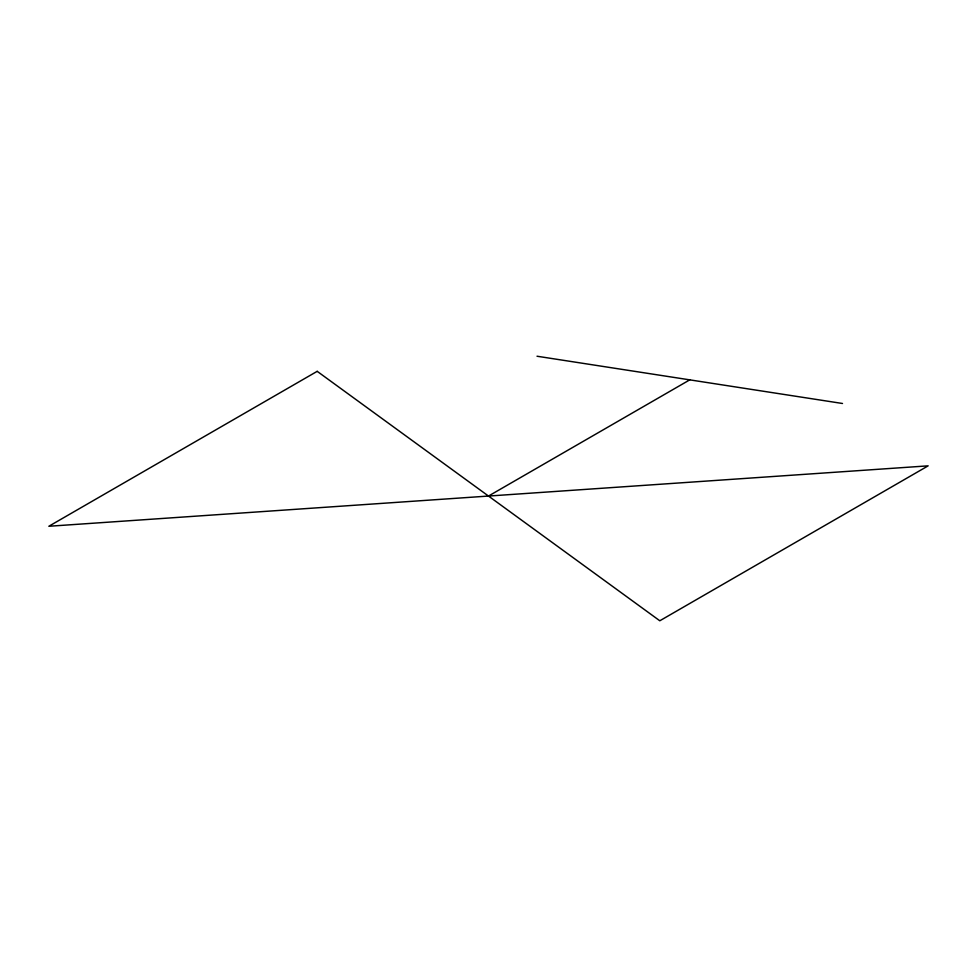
<?xml version="1.0" encoding="UTF-8"?>
<svg xmlns="http://www.w3.org/2000/svg" width="977" height="977" viewBox="0 0 977 977"><rect width="100%" height="100%" fill="white"/><g stroke="black" fill="none" stroke-linecap="round" stroke-linejoin="round"><path stroke-width="1.47" d="M488.5 496.047L689.762 379.858M537.02 356.226L842.504 403.489M317.195 371.333L48.85 526.261L928.15 465.846L659.805 620.774L317.195 371.333"/></g></svg>
